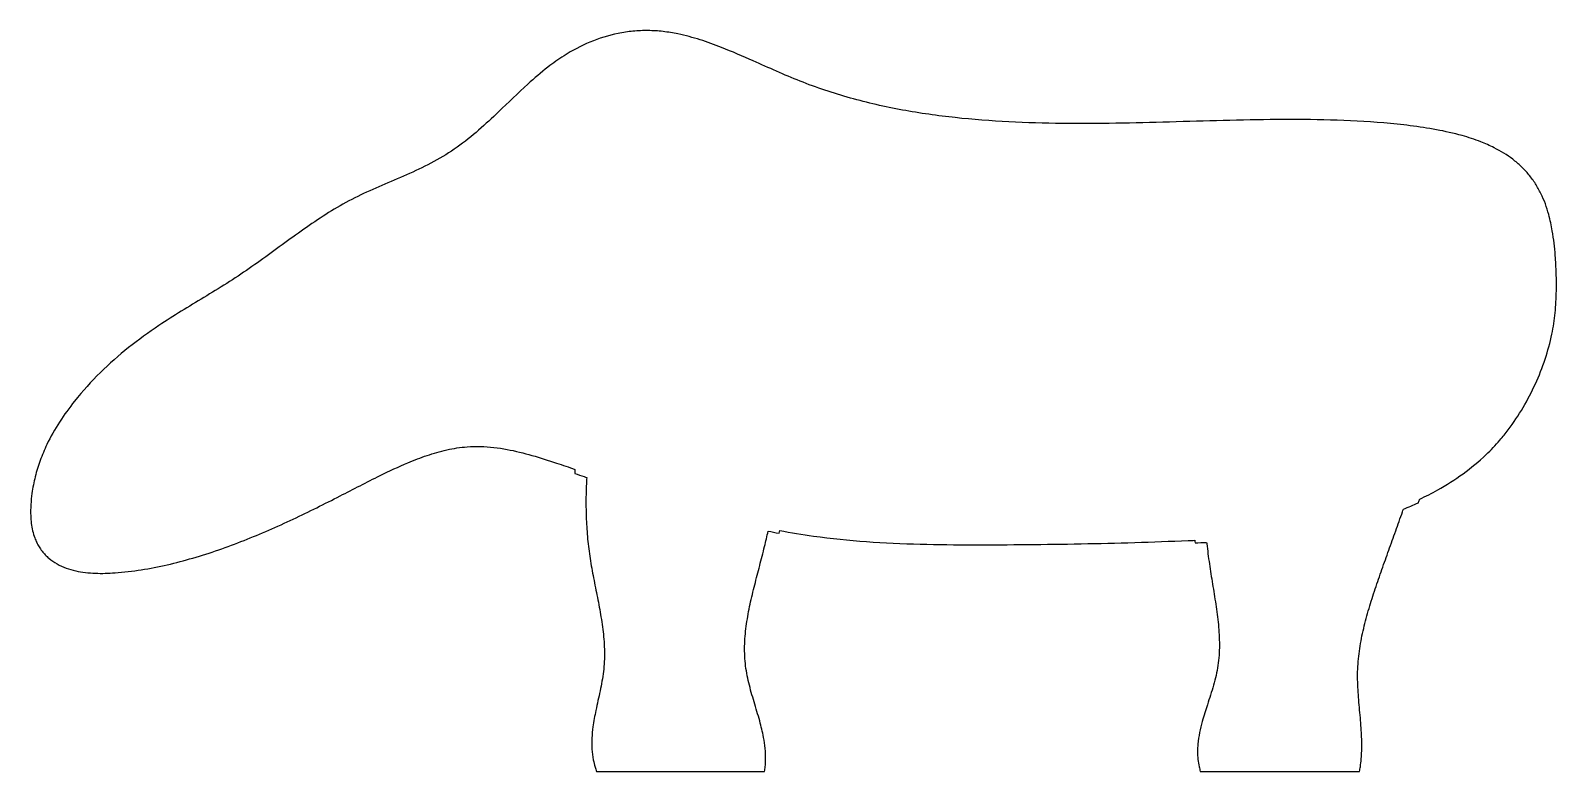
# Model space of a CAD drawing. Header units: millimetres. Extents: x -291 to -4, y 0 to 139.
import ezdxf

# ---------------------------------------------------------------- set-up
doc = ezdxf.new("R2010")
doc.units = ezdxf.units.MM
doc.layers.add('outline', color=7, linetype='Continuous')

msp = doc.modelspace()

# ---------------------------------------------------------------- linework, layer by layer
at = {"layer": 'outline'}
for p, q in [((-184.35, 0.05), (-152.74, 0.05)), ((-70.83, 0.05), (-40.89, 0.05))]:
    msp.add_line(p, q, dxfattribs=at)
for points, knots in [([(-12.94, 64.26), (-11.93, 65.59), (-11.01, 66.99), (-9.31, 69.87), (-8.54, 71.36), (-7.15, 74.4), (-6.54, 75.95), (-5.5, 79.07), (-5.07, 80.65), (-4.47, 83.56), (-4.27, 84.89), (-3.99, 87.6), (-3.92, 88.97), (-3.88, 91.44), (-3.89, 92.53), (-3.96, 94.75), (-4.02, 95.88), (-4.22, 98.55), (-4.4, 100.09), (-4.83, 102.64), (-5.05, 103.67), (-5.51, 105.36), (-5.73, 106.03), (-6.21, 107.35), (-6.49, 108), (-7.11, 109.27), (-7.45, 109.88), (-8.21, 111.07), (-8.62, 111.64), (-9.52, 112.72), (-9.99, 113.23), (-11.01, 114.2), (-11.54, 114.65), (-13.18, 115.91), (-14.36, 116.62), (-16.41, 117.65), (-17.26, 118.03), (-19.27, 118.81), (-20.45, 119.19), (-23.22, 119.97), (-24.82, 120.33), (-29.71, 121.24), (-33.01, 121.62), (-39.66, 122.18), (-43.02, 122.35), (-49.73, 122.54), (-53.08, 122.56), (-59.8, 122.51), (-63.16, 122.44), (-69.88, 122.27), (-73.24, 122.17), (-79.96, 121.98), (-83.32, 121.9), (-90.05, 121.79), (-93.41, 121.77), (-100.13, 121.85), (-103.49, 121.94), (-110.2, 122.29), (-113.55, 122.54), (-120.22, 123.26), (-123.54, 123.73), (-130.13, 124.94), (-133.4, 125.68), (-139.83, 127.48), (-142.99, 128.54), (-149.05, 130.95), (-151.96, 132.27), (-156.85, 134.44), (-158.82, 135.3), (-162.15, 136.61), (-163.5, 137.1), (-166.23, 137.96), (-167.62, 138.34), (-169.95, 138.82), (-170.89, 138.97), (-172.77, 139.19), (-173.71, 139.25), (-175.6, 139.27), (-176.55, 139.23), (-178.42, 139.05), (-179.35, 138.91), (-182.09, 138.35), (-183.86, 137.8), (-187.27, 136.37), (-188.9, 135.51), (-191.49, 133.86), (-192.5, 133.15), (-194.78, 131.38), (-196.03, 130.3), (-199.12, 127.5), (-200.92, 125.74), (-203.97, 122.84), (-205.22, 121.68), (-207.8, 119.43), (-209.14, 118.34), (-211.94, 116.36), (-213.4, 115.47), (-217.88, 113.04), (-221.02, 111.73), (-225.66, 109.74), (-227.18, 109.08), (-230.18, 107.65), (-231.66, 106.87), (-235.96, 104.33), (-238.7, 102.42), (-244.15, 98.5), (-246.85, 96.48), (-251.02, 93.59), (-252.43, 92.66), (-255.28, 90.86), (-256.71, 89.98), (-260.99, 87.4), (-263.84, 85.69), (-268.55, 82.54), (-270.46, 81.16), (-274.15, 78.22), (-275.93, 76.66), (-279.33, 73.31), (-280.95, 71.53), (-283.45, 68.38), (-284.4, 67.07), (-286.15, 64.35), (-286.96, 62.94), (-288.13, 60.51), (-288.55, 59.51), (-289.29, 57.5), (-289.6, 56.47), (-290.12, 54.4), (-290.32, 53.36), (-290.56, 51.6), (-290.64, 50.9), (-290.73, 49.48), (-290.74, 48.78), (-290.69, 47.6), (-290.66, 47.13), (-290.54, 46.19), (-290.46, 45.73), (-290.24, 44.82), (-290.1, 44.37), (-289.83, 43.64), (-289.7, 43.35), (-289.43, 42.79), (-289.28, 42.51), (-288.95, 41.98), (-288.77, 41.72), (-288.39, 41.22), (-288.18, 40.98), (-287.75, 40.53), (-287.52, 40.31), (-286.8, 39.71), (-286.29, 39.35), (-285.2, 38.74), (-284.63, 38.48), (-283.46, 38.05), (-282.85, 37.88), (-281.04, 37.47), (-279.8, 37.34), (-277.33, 37.25), (-276.09, 37.29), (-273.2, 37.49), (-271.55, 37.69), (-266.64, 38.46), (-263.41, 39.22), (-256.96, 41.09), (-253.75, 42.22), (-247.47, 44.7), (-244.4, 46.05), (-238.4, 48.86), (-235.46, 50.33), (-230.03, 53.1), (-227.54, 54.41), (-223.3, 56.5), (-221.56, 57.31), (-218.61, 58.55), (-217.42, 59.01), (-214.98, 59.83), (-213.74, 60.19), (-211.22, 60.76), (-209.95, 60.96), (-207.82, 61.11), (-206.97, 61.13), (-204.46, 61.07), (-202.8, 60.87), (-198, 59.98), (-194.92, 59.01), (-190.71, 57.61), (-189.55, 57.21), (-188.39, 56.81)], [0, 0, 0, 0, 0.010259, 0.010259, 0.020542, 0.020542, 0.030747, 0.030747, 0.040737, 0.040737, 0.049001, 0.049001, 0.057434, 0.057434, 0.064123, 0.064123, 0.071071, 0.071071, 0.08055, 0.08055, 0.086981, 0.086981, 0.091303, 0.091303, 0.095625, 0.095625, 0.099945, 0.099945, 0.104255, 0.104255, 0.108555, 0.108555, 0.112845, 0.112845, 0.121251, 0.121251, 0.126937, 0.126937, 0.134501, 0.134501, 0.144597, 0.144597, 0.164974, 0.164974, 0.18556, 0.18556, 0.206152, 0.206152, 0.226761, 0.226761, 0.247386, 0.247386, 0.268016, 0.268016, 0.288646, 0.288646, 0.309262, 0.309262, 0.329859, 0.329859, 0.35044, 0.35044, 0.370966, 0.370966, 0.391396, 0.391396, 0.410994, 0.410994, 0.424187, 0.424187, 0.432979, 0.432979, 0.441767, 0.441767, 0.447592, 0.447592, 0.453395, 0.453395, 0.459182, 0.459182, 0.464951, 0.464951, 0.476317, 0.476317, 0.487601, 0.487601, 0.495181, 0.495181, 0.505307, 0.505307, 0.520733, 0.520733, 0.531179, 0.531179, 0.541739, 0.541739, 0.552227, 0.552227, 0.573037, 0.573037, 0.583199, 0.583199, 0.593437, 0.593437, 0.613875, 0.613875, 0.634602, 0.634602, 0.644968, 0.644968, 0.65528, 0.65528, 0.675633, 0.675633, 0.690073, 0.690073, 0.704576, 0.704576, 0.719338, 0.719338, 0.729262, 0.729262, 0.739211, 0.739211, 0.745812, 0.745812, 0.752382, 0.752382, 0.758908, 0.758908, 0.763259, 0.763259, 0.767595, 0.767595, 0.770486, 0.770486, 0.773367, 0.773367, 0.77624, 0.77624, 0.778163, 0.778163, 0.780087, 0.780087, 0.782012, 0.782012, 0.783938, 0.783938, 0.785866, 0.785866, 0.789696, 0.789696, 0.793531, 0.793531, 0.797367, 0.797367, 0.804956, 0.804956, 0.812569, 0.812569, 0.82272, 0.82272, 0.843066, 0.843066, 0.863922, 0.863922, 0.884487, 0.884487, 0.904631, 0.904631, 0.921876, 0.921876, 0.933632, 0.933632, 0.9415, 0.9415, 0.949414, 0.949414, 0.957322, 0.957322, 0.962514, 0.962514, 0.972752, 0.972752, 0.992479, 0.992479, 1, 1, 1, 1]), ([(-29.59, 51.21), (-28.44, 51.75), (-27.31, 52.33), (-24.56, 53.87), (-22.97, 54.88), (-19.92, 57.09), (-18.47, 58.29), (-16.2, 60.45), (-15.34, 61.36), (-13.97, 62.94), (-13.44, 63.59), (-12.94, 64.26)], [0, 0, 0, 0, 0.178239, 0.178239, 0.442713, 0.442713, 0.706608, 0.706608, 0.882548, 0.882548, 1, 1, 1, 1]), ([(-188.44, 56.03), (-187.84, 55.83), (-187.25, 55.64), (-186.5, 55.39), (-186.35, 55.34), (-186.19, 55.29)], [0, 0, 0, 0, 0.788321, 0.788321, 1, 1, 1, 1]), ([(-186.19, 55.29), (-186.25, 54.22), (-186.29, 53.14), (-186.33, 50.83), (-186.33, 49.59), (-186.25, 47.12), (-186.19, 45.88), (-185.99, 43.42), (-185.85, 42.19), (-185.51, 39.75), (-185.3, 38.53), (-184.84, 36.1), (-184.6, 34.88), (-184.11, 32.45), (-183.87, 31.22), (-183.44, 28.77), (-183.25, 27.53), (-182.96, 25.05), (-182.87, 23.8), (-182.83, 21.31), (-182.89, 20.07), (-183.19, 17.61), (-183.42, 16.39), (-183.93, 13.96), (-184.21, 12.75), (-184.68, 10.5), (-184.87, 9.47), (-185.1, 7.73), (-185.17, 7.04), (-185.24, 5.64), (-185.24, 4.95), (-185.16, 3.57), (-185.07, 2.88), (-184.85, 1.76), (-184.74, 1.31), (-184.53, 0.6), (-184.44, 0.32), (-184.35, 0.05)], [0, 0, 0, 0, 0.05777, 0.05777, 0.124337, 0.124337, 0.190785, 0.190785, 0.257092, 0.257092, 0.323442, 0.323442, 0.390077, 0.390077, 0.457021, 0.457021, 0.524192, 0.524192, 0.591355, 0.591355, 0.658084, 0.658084, 0.724579, 0.724579, 0.79141, 0.79141, 0.847942, 0.847942, 0.885502, 0.885502, 0.922851, 0.922851, 0.959854, 0.959854, 0.984489, 0.984489, 1, 1, 1, 1]), ([(-40.89, 0.05), (-40.84, 0.35), (-40.79, 0.65), (-40.68, 1.42), (-40.63, 1.89), (-40.52, 3.08), (-40.49, 3.8), (-40.47, 5.6), (-40.5, 6.67), (-40.64, 9.03), (-40.76, 10.31), (-40.99, 12.86), (-41.11, 14.14), (-41.26, 16.7), (-41.29, 17.98), (-41.19, 20.56), (-41.06, 21.85), (-40.67, 24.41), (-40.42, 25.68), (-39.82, 28.2), (-39.48, 29.45), (-38.75, 31.92), (-38.35, 33.15), (-37.53, 35.59), (-37.11, 36.8), (-36.26, 39.22), (-35.83, 40.42), (-34.97, 42.83), (-34.53, 44.03), (-33.67, 46.44), (-33.24, 47.65), (-32.76, 49.01), (-32.71, 49.17), (-32.65, 49.33)], [0, 0, 0, 0, 0.017887, 0.017887, 0.046198, 0.046198, 0.088682, 0.088682, 0.152549, 0.152549, 0.228435, 0.228435, 0.304352, 0.304352, 0.380477, 0.380477, 0.45712, 0.45712, 0.533856, 0.533856, 0.610443, 0.610443, 0.68675, 0.68675, 0.762711, 0.762711, 0.838479, 0.838479, 0.914235, 0.914235, 0.989975, 0.989975, 1, 1, 1, 1]), ([(-29.84, 50.54), (-29.78, 50.72), (-29.71, 50.89), (-29.63, 51.11), (-29.61, 51.16), (-29.59, 51.21)], [0, 0, 0, 0, 0.776775, 0.776775, 1, 1, 1, 1]), ([(-152.74, 0.05), (-152.7, 0.34), (-152.66, 0.63), (-152.58, 1.38), (-152.55, 1.84), (-152.53, 3), (-152.57, 3.69), (-152.7, 5.08), (-152.81, 5.77), (-153.13, 7.5), (-153.38, 8.52), (-153.99, 10.74), (-154.36, 11.93), (-155.07, 14.31), (-155.42, 15.5), (-156, 17.89), (-156.23, 19.11), (-156.49, 21.57), (-156.52, 22.81), (-156.43, 25.3), (-156.31, 26.55), (-155.95, 29.02), (-155.72, 30.25), (-155.2, 32.7), (-154.9, 33.91), (-154.29, 36.32), (-153.97, 37.52), (-153.35, 39.92), (-153.04, 41.12), (-152.52, 43.28), (-152.29, 44.25), (-152.07, 45.22)], [0, 0, 0, 0, 0.018937, 0.018937, 0.049004, 0.049004, 0.094276, 0.094276, 0.139793, 0.139793, 0.208338, 0.208338, 0.289332, 0.289332, 0.36969, 0.36969, 0.4498, 0.4498, 0.530592, 0.530592, 0.611915, 0.611915, 0.693279, 0.693279, 0.774397, 0.774397, 0.855142, 0.855142, 0.935502, 0.935502, 1, 1, 1, 1]), ([(-149.9, 45.33), (-147.79, 44.92), (-145.68, 44.57), (-140.23, 43.81), (-136.9, 43.48), (-130.22, 43), (-126.87, 42.85), (-120.16, 42.68), (-116.8, 42.65), (-110.08, 42.64), (-106.72, 42.66), (-99.99, 42.72), (-96.62, 42.77), (-89.9, 42.89), (-86.53, 42.97), (-79.81, 43.18), (-76.45, 43.3), (-72.69, 43.46), (-72.29, 43.47), (-71.89, 43.49)], [0, 0, 0, 0, 0.082371, 0.082371, 0.210909, 0.210909, 0.339526, 0.339526, 0.468395, 0.468395, 0.597476, 0.597476, 0.72657, 0.72657, 0.855671, 0.855671, 0.984773, 0.984773, 1, 1, 1, 1]), ([(-69.65, 43.09), (-69.64, 43.01), (-69.63, 42.93), (-69.47, 41.58), (-69.31, 40.32), (-68.95, 37.79), (-68.75, 36.53), (-68.33, 34.01), (-68.12, 32.74), (-67.73, 30.2), (-67.56, 28.93), (-67.32, 26.36), (-67.24, 25.08), (-67.25, 22.51), (-67.34, 21.23), (-67.71, 18.71), (-68.01, 17.48), (-68.71, 15.02), (-69.11, 13.81), (-69.84, 11.56), (-70.18, 10.52), (-70.66, 8.76), (-70.83, 8.06), (-71.12, 6.64), (-71.23, 5.92), (-71.34, 4.72), (-71.36, 4.24), (-71.36, 3.28), (-71.34, 2.8), (-71.23, 1.85), (-71.16, 1.38), (-70.99, 0.63), (-70.92, 0.34), (-70.83, 0.05)], [0, 0, 0, 0, 0.005588, 0.005588, 0.093006, 0.093006, 0.180439, 0.180439, 0.268305, 0.268305, 0.356516, 0.356516, 0.444732, 0.444732, 0.53235, 0.53235, 0.61934, 0.61934, 0.707053, 0.707053, 0.781752, 0.781752, 0.831547, 0.831547, 0.881231, 0.881231, 0.914175, 0.914175, 0.946941, 0.946941, 0.979485, 0.979485, 1, 1, 1, 1])]:
    msp.add_open_spline(points, degree=3, knots=knots, dxfattribs=at)
for points in [[(-188.39, 56.81), (-188.41, 56.55), (-188.42, 56.29), (-188.44, 56.03)], [(-32.65, 49.33), (-31.71, 49.71), (-30.77, 50.11), (-29.84, 50.54)], [(-152.07, 45.22), (-151.39, 45.08), (-150.71, 44.94), (-150.03, 44.81)], [(-150.03, 44.81), (-149.99, 44.98), (-149.94, 45.15), (-149.9, 45.33)], [(-71.89, 43.49), (-71.87, 43.33), (-71.85, 43.16), (-71.82, 43)], [(-71.82, 43), (-71.1, 43.03), (-70.37, 43.06), (-69.65, 43.09)]]:
    msp.add_open_spline(points, degree=3, dxfattribs=at)

doc.saveas('drawing.dxf')
